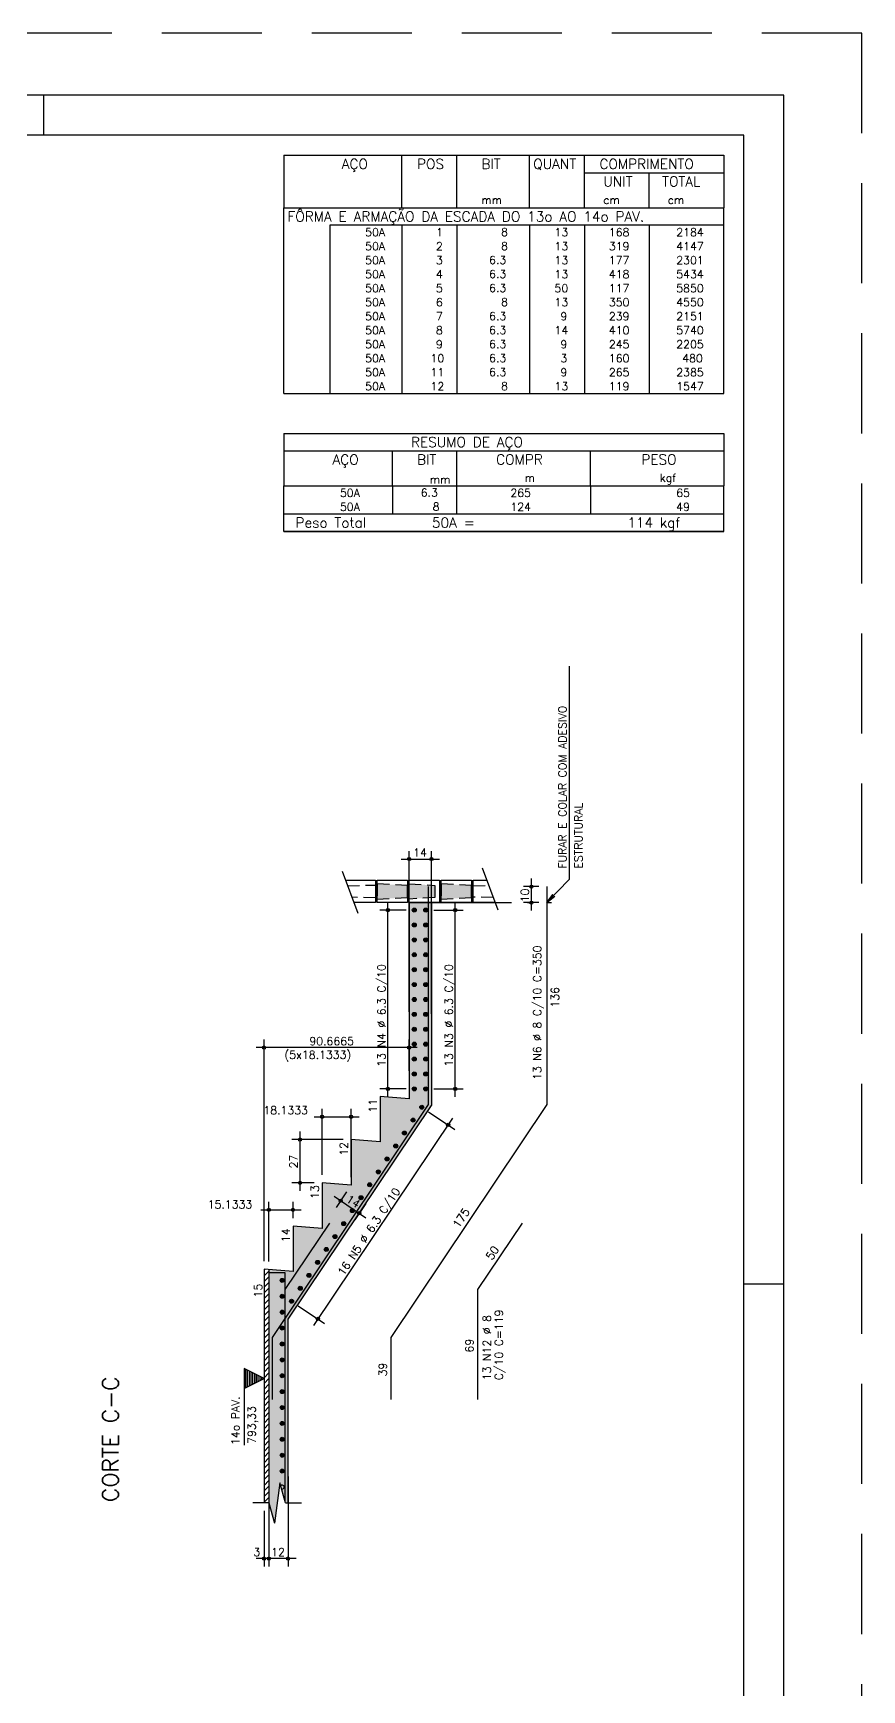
# Model space of a CAD drawing. Extents: x -2 to 86, y -1.5 to 60.9.
# Drawn here: x 65.24 to 85.95, y 19.55 to 60.95 of the extents above; entities that cross this region are included whole.
import ezdxf

# ---------------------------------------------------------------- set-up
doc = ezdxf.new("R2010")
doc.units = 0
doc.header["$MEASUREMENT"] = 0
for name, pattern in [('ESTILO_TQS_0001', [0.45, 0.3, -0.15]), ('ESTILO_TQS_0004', [3.3, 2, -0.4, 0.05, -0.4, 0.05, -0.4]), ('HIDDEN', [0.375, 0.25, -0.125])]:
    doc.linetypes.add(name, pattern=pattern)
doc.layers.get('0').update_dxf_attribs({"linetype": 'CONTINUOUS'})
doc.layers.get('Defpoints').update_dxf_attribs({"linetype": 'CONTINUOUS'})
for name, color, linetype in [('ARQ_FOLHA', 7, 'CONTINUOUS'), ('PENA_01', 1, 'CONTINUOUS'), ('PENA_02', 2, 'CONTINUOUS'), ('PENA_03', 3, 'CONTINUOUS'), ('PENA_04', 4, 'CONTINUOUS'), ('PENA_05', 5, 'CONTINUOUS'), ('PENA_10', 253, 'CONTINUOUS'), ('PENA_11', 252, 'CONTINUOUS')]:
    doc.layers.add(name, color=color, linetype=linetype)
doc.styles.get("Standard").update_dxf_attribs({"font": 'ROMANS.SHX'})

# ---------------------------------------------------------------- blocks, each defined once
blk = doc.blocks.new('FOLHA A1 - 841 X 594')
at = {"layer": 'ARQ_FOLHA', "color": 1}
for p, q in [((-185, 584), (-185, 594)), ((-10, 297), (0, 297))]:
    blk.add_line(p, q, dxfattribs=at)
for points in [[(-841, 0), (0, 0), (0, 594), (-841, 594)], [(-816, 10), (-10, 10), (-10, 584), (-816, 584)]]:
    blk.add_lwpolyline(points, close=True, dxfattribs=at)
at = {"layer": 'Defpoints', "color": 8, "linetype": 'HIDDEN', "ltscale": 100}
blk.add_lwpolyline([(-860.5, 609.5), (-860.5, -15.5), (19.5, -15.5), (19.5, 609.5)], close=True, dxfattribs=at)
blk = doc.blocks.new('*U23')
blk.add_blockref('FOLHA A1 - 841 X 594', (0, 0))

msp = doc.modelspace()

# ---------------------------------------------------------------- linework, layer by layer
at = {"layer": 'PENA_01', "linetype": 'Continuous'}
for p, q in [((74.438, 40.314), (75.398, 40.314)), ((74.638, 36.493), (74.638, 40.514)), ((75.198, 36.448), (75.198, 40.514)), ((77.693, 39.024), (77.693, 39.824)), ((77.884, 39.624), (77.493, 39.624)), ((74.568, 39.038), (73.908, 39.038)), ((74.108, 34.371), (74.108, 39.238)), ((75.253, 39.038), (75.989, 39.038)), ((75.789, 34.371), (75.789, 39.238)), ((77.884, 39.224), (77.493, 39.224)), ((74.838, 35.603), (70.811, 35.603)), ((71.011, 30.264), (71.011, 35.803)), ((74.638, 35.019), (74.638, 35.803)), ((74.568, 34.571), (73.908, 34.571)), ((75.253, 34.571), (75.989, 34.571)), ((72.462, 32.424), (72.462, 34.075)), ((73.187, 32.364), (73.187, 34.075)), ((75.121, 34.001), (75.78, 33.559)), ((75.725, 33.837), (72.247, 28.657)), ((72.262, 33.875), (73.387, 33.875)), ((72.987, 33.304), (71.71, 33.304)), ((71.91, 33.504), (71.91, 32.024)), ((72.262, 32.224), (71.71, 32.224)), ((72.761, 31.888), (73.558, 31.353)), ((73.076, 31.998), (72.815, 31.611)), ((70.931, 31.548), (71.936, 31.548)), ((71.131, 30.255), (71.131, 31.748)), ((71.736, 31.344), (71.736, 31.748)), ((73.554, 31.707), (73.28, 31.298)), ((71.866, 29.154), (72.524, 28.712)), ((71.611, 24.883), (71.611, 22.636)), ((71.131, 24.824), (71.131, 22.636)), ((71.011, 24.024), (71.011, 22.636)), ((71.131, 24.024), (71.131, 22.636)), ((71.331, 22.836), (70.811, 22.836)), ((71.811, 22.836), (70.931, 22.836))]:
    msp.add_line(p, q, dxfattribs=at)
at = {"layer": 'PENA_01', "linetype": 'ESTILO_TQS_0004'}
msp.add_line((75.198, 39.224), (78.56, 39.224), dxfattribs=at)
at = {"layer": 'PENA_01', "linetype": 'Continuous'}
for points in [[(73.048, 39.784), (73.798, 39.784)], [(73.798, 39.784), (73.798, 39.224), (73.259, 39.224)], [(73.838, 39.224), (73.838, 39.784), (74.598, 39.784), (74.598, 39.224), (73.838, 39.224)], [(74.638, 39.224), (74.638, 39.784), (75.398, 39.784), (75.398, 39.224), (74.638, 39.224)], [(75.438, 39.224), (75.438, 39.784), (76.198, 39.784), (76.198, 39.224), (75.438, 39.224)], [(76.787, 39.224), (76.238, 39.224), (76.238, 39.784), (76.577, 39.784)]]:
    msp.add_lwpolyline(points, dxfattribs=at)
at = {"layer": 'PENA_02', "linetype": 'Continuous'}
for p, q in [((71.504, 57.9), (71.504, 56.587)), ((71.504, 57.9), (82.504, 57.9)), ((74.454, 56.587), (74.454, 57.9)), ((75.834, 56.587), (75.834, 57.9)), ((77.644, 56.587), (77.644, 57.9)), ((79.024, 56.587), (79.024, 57.9)), ((82.504, 57.9), (82.504, 56.587)), ((79.024, 57.462), (82.504, 57.462)), ((80.634, 56.587), (80.634, 57.462)), ((71.504, 56.587), (82.504, 56.587)), ((71.504, 56.15), (71.504, 56.587)), ((71.504, 56.587), (82.504, 56.587)), ((82.504, 56.15), (82.504, 56.587)), ((71.504, 55.8), (71.504, 56.15)), ((82.504, 56.15), (72.654, 56.15)), ((72.654, 56.15), (72.654, 55.8)), ((74.454, 56.15), (74.454, 55.8)), ((75.834, 56.15), (75.834, 55.8)), ((77.644, 56.15), (77.644, 55.8)), ((79.024, 56.15), (79.024, 55.8)), ((80.634, 56.15), (80.634, 55.8)), ((82.504, 55.8), (82.504, 56.15)), ((71.504, 55.45), (71.504, 55.8)), ((72.654, 55.8), (72.654, 55.45)), ((74.454, 55.8), (74.454, 55.45)), ((75.834, 55.8), (75.834, 55.45)), ((77.644, 55.8), (77.644, 55.45)), ((79.024, 55.8), (79.024, 55.45)), ((80.634, 55.8), (80.634, 55.45)), ((82.504, 55.45), (82.504, 55.8)), ((71.504, 55.1), (71.504, 55.45)), ((71.504, 54.75), (71.504, 55.1)), ((72.654, 55.45), (72.654, 55.1)), ((72.654, 55.1), (72.654, 54.75)), ((74.454, 55.45), (74.454, 55.1)), ((74.454, 55.1), (74.454, 54.75)), ((75.834, 55.45), (75.834, 55.1)), ((75.834, 55.1), (75.834, 54.75)), ((77.644, 55.45), (77.644, 55.1)), ((77.644, 55.1), (77.644, 54.75)), ((79.024, 55.45), (79.024, 55.1)), ((79.024, 55.1), (79.024, 54.75)), ((80.634, 55.45), (80.634, 55.1)), ((80.634, 55.1), (80.634, 54.75)), ((82.504, 55.1), (82.504, 55.45)), ((82.504, 54.75), (82.504, 55.1)), ((71.504, 54.4), (71.504, 54.75)), ((72.654, 54.75), (72.654, 54.4)), ((74.454, 54.75), (74.454, 54.4)), ((75.834, 54.75), (75.834, 54.4)), ((77.644, 54.75), (77.644, 54.4)), ((79.024, 54.75), (79.024, 54.4)), ((80.634, 54.75), (80.634, 54.4)), ((82.504, 54.4), (82.504, 54.75)), ((71.504, 54.05), (71.504, 54.4)), ((72.654, 54.4), (72.654, 54.05)), ((74.454, 54.4), (74.454, 54.05)), ((75.834, 54.4), (75.834, 54.05)), ((77.644, 54.4), (77.644, 54.05)), ((79.024, 54.4), (79.024, 54.05)), ((80.634, 54.4), (80.634, 54.05)), ((82.504, 54.05), (82.504, 54.4)), ((71.504, 53.7), (71.504, 54.05)), ((72.654, 54.05), (72.654, 53.7)), ((74.454, 54.05), (74.454, 53.7)), ((75.834, 54.05), (75.834, 53.7)), ((77.644, 54.05), (77.644, 53.7)), ((79.024, 54.05), (79.024, 53.7)), ((80.634, 54.05), (80.634, 53.7)), ((82.504, 53.7), (82.504, 54.05)), ((71.504, 53.35), (71.504, 53.7)), ((72.654, 53.7), (72.654, 53.35)), ((74.454, 53.7), (74.454, 53.35)), ((75.834, 53.7), (75.834, 53.35)), ((77.644, 53.7), (77.644, 53.35)), ((79.024, 53.7), (79.024, 53.35)), ((80.634, 53.7), (80.634, 53.35)), ((82.504, 53.35), (82.504, 53.7)), ((71.504, 53), (71.504, 53.35)), ((71.504, 52.65), (71.504, 53)), ((72.654, 53.35), (72.654, 53)), ((72.654, 53), (72.654, 52.65)), ((74.454, 53.35), (74.454, 53)), ((74.454, 53), (74.454, 52.65)), ((75.834, 53.35), (75.834, 53)), ((75.834, 53), (75.834, 52.65)), ((77.644, 53.35), (77.644, 53)), ((77.644, 53), (77.644, 52.65)), ((79.024, 53.35), (79.024, 53)), ((79.024, 53), (79.024, 52.65)), ((80.634, 53.35), (80.634, 53)), ((80.634, 53), (80.634, 52.65)), ((82.504, 53), (82.504, 53.35)), ((82.504, 52.65), (82.504, 53)), ((71.504, 52.3), (71.504, 52.65)), ((72.654, 52.65), (72.654, 52.3)), ((74.454, 52.65), (74.454, 52.3)), ((75.834, 52.65), (75.834, 52.3)), ((77.644, 52.65), (77.644, 52.3)), ((79.024, 52.65), (79.024, 52.3)), ((80.634, 52.65), (80.634, 52.3)), ((82.504, 52.3), (82.504, 52.65)), ((71.504, 51.95), (71.504, 52.3)), ((72.654, 52.3), (72.654, 51.95)), ((74.454, 52.3), (74.454, 51.95)), ((75.834, 52.3), (75.834, 51.95)), ((77.644, 52.3), (77.644, 51.95)), ((79.024, 52.3), (79.024, 51.95)), ((80.634, 52.3), (80.634, 51.95)), ((82.504, 51.95), (82.504, 52.3)), ((71.504, 51.95), (82.504, 51.95)), ((71.504, 50.95), (71.504, 49.638)), ((71.504, 50.95), (82.504, 50.95)), ((82.504, 50.95), (82.504, 49.638)), ((71.504, 50.513), (82.504, 50.513)), ((74.224, 49.638), (74.224, 50.513)), ((75.834, 49.638), (75.834, 50.513)), ((79.169, 49.638), (79.169, 50.513)), ((71.504, 49.638), (82.504, 49.638)), ((71.504, 49.288), (71.504, 49.638)), ((71.504, 48.938), (71.504, 49.288)), ((74.224, 49.638), (74.224, 49.288)), ((74.224, 49.288), (74.224, 48.938)), ((75.834, 49.288), (75.834, 49.638)), ((75.834, 48.938), (75.834, 49.288)), ((79.169, 49.638), (79.169, 49.288)), ((79.169, 49.288), (79.169, 48.938)), ((82.504, 49.288), (82.504, 49.638)), ((82.504, 48.938), (82.504, 49.288)), ((71.504, 48.938), (82.504, 48.938)), ((71.504, 48.5), (71.504, 48.938)), ((71.504, 48.938), (82.504, 48.938)), ((82.504, 48.5), (82.504, 48.938)), ((82.504, 48.5), (71.504, 48.5)), ((71.504, 48.5), (82.504, 48.5)), ((72.963, 40.011), (73.357, 38.964)), ((76.463, 40.09), (76.856, 39.043))]:
    msp.add_line(p, q, dxfattribs=at)
at = {"layer": 'PENA_02', "linetype": 'ESTILO_TQS_0001'}
for points in [[(73.1, 39.646), (73.798, 39.664)], [(73.798, 39.664), (73.798, 39.344), (73.208, 39.36)], [(74.598, 39.354), (74.598, 39.654), (73.838, 39.694), (73.838, 39.314), (74.598, 39.354)], [(75.278, 39.654), (75.278, 39.354), (74.638, 39.314), (74.638, 39.694), (75.278, 39.654)], [(76.198, 39.354), (76.198, 39.654), (75.438, 39.694), (75.438, 39.314), (76.198, 39.354)], [(76.74, 39.351), (76.238, 39.364), (76.238, 39.644), (76.626, 39.655)]]:
    msp.add_lwpolyline(points, dxfattribs=at)
at = {"layer": 'PENA_02', "linetype": 'Continuous'}
for centre, radius in [((74.638, 40.314), 0.04), ((74.638, 40.314), 0.02), ((75.198, 40.314), 0.04), ((75.198, 40.314), 0.02), ((77.693, 39.624), 0.04), ((77.693, 39.624), 0.02), ((74.108, 39.038), 0.0416), ((74.108, 39.038), 0.0208), ((75.789, 39.038), 0.0416), ((75.789, 39.038), 0.0208), ((77.693, 39.224), 0.04), ((77.693, 39.224), 0.02), ((71.011, 35.603), 0.04), ((71.011, 35.603), 0.02), ((74.638, 35.603), 0.04), ((74.638, 35.603), 0.02), ((74.108, 34.571), 0.0416), ((74.108, 34.571), 0.0208), ((75.789, 34.571), 0.0416), ((75.789, 34.571), 0.0208), ((72.462, 33.875), 0.04), ((72.462, 33.875), 0.02), ((73.187, 33.875), 0.04), ((73.187, 33.875), 0.02), ((75.614, 33.671), 0.0416), ((75.614, 33.671), 0.0208), ((71.91, 33.304), 0.04), ((71.91, 33.304), 0.02), ((71.91, 32.224), 0.04), ((71.91, 32.224), 0.02), ((71.131, 31.548), 0.04), ((71.131, 31.548), 0.02), ((71.736, 31.548), 0.04), ((71.736, 31.548), 0.02), ((72.927, 31.777), 0.04), ((72.927, 31.777), 0.02), ((73.391, 31.464), 0.04), ((73.391, 31.464), 0.02), ((72.358, 28.823), 0.0416), ((72.358, 28.823), 0.0208), ((71.011, 22.836), 0.04), ((71.011, 22.836), 0.02), ((71.131, 22.836), 0.04), ((71.131, 22.836), 0.04), ((71.131, 22.836), 0.02), ((71.131, 22.836), 0.02), ((71.611, 22.836), 0.04), ((71.611, 22.836), 0.02)]:
    msp.add_circle(centre, radius, dxfattribs=at)
at = {"layer": 'PENA_03', "linetype": 'Continuous'}
for p, q in [((78.084, 39.624), (78.084, 39.624)), ((74.638, 39.224), (74.638, 34.324)), ((74.638, 39.224), (75.198, 39.224)), ((74.768, 39.038), (74.768, 39.038)), ((75.053, 39.038), (75.053, 39.038)), ((75.198, 39.224), (75.198, 34.154)), ((78.084, 39.224), (78.084, 39.224)), ((74.638, 36.293), (74.638, 36.293)), ((75.198, 36.248), (75.198, 36.248)), ((74.638, 34.819), (74.638, 34.819)), ((74.638, 34.324), (73.912, 34.384)), ((73.912, 34.384), (73.912, 33.244)), ((74.768, 34.571), (74.768, 34.571)), ((75.053, 34.571), (75.053, 34.571)), ((71.611, 28.813), (75.198, 34.154)), ((74.955, 34.113), (74.955, 34.113)), ((73.912, 33.244), (73.187, 33.304)), ((73.187, 33.304), (73.187, 32.164)), ((73.187, 33.304), (73.187, 33.304)), ((73.187, 32.164), (72.462, 32.224)), ((72.462, 32.224), (72.462, 31.084)), ((72.462, 32.224), (72.462, 32.224)), ((72.462, 32.224), (72.462, 32.224)), ((73.187, 32.164), (73.187, 32.164)), ((73.187, 32.164), (73.187, 32.164)), ((73.666, 31.873), (73.666, 31.873)), ((72.462, 31.084), (71.736, 31.144)), ((71.736, 31.144), (71.736, 30.004)), ((71.736, 31.144), (71.736, 31.144)), ((71.011, 30.039), (71.036, 30.064)), ((71.736, 30.004), (71.011, 30.064)), ((71.011, 30.064), (71.011, 24.224)), ((71.011, 30.064), (71.011, 30.064)), ((71.011, 29.898), (71.131, 30.018)), ((71.011, 29.757), (71.131, 29.877)), ((71.131, 30.064), (71.131, 24.224)), ((71.131, 30.055), (71.131, 30.055)), ((71.011, 29.615), (71.131, 29.735)), ((71.011, 29.474), (71.131, 29.594)), ((71.011, 29.332), (71.131, 29.452)), ((71.011, 29.191), (71.131, 29.311)), ((71.011, 29.049), (71.131, 29.169)), ((71.011, 28.908), (71.131, 29.028)), ((71.7, 29.265), (71.7, 29.265)), ((71.011, 28.767), (71.131, 28.887)), ((71.011, 28.625), (71.131, 28.745)), ((71.011, 28.484), (71.131, 28.604)), ((71.611, 24.224), (71.611, 28.813)), ((71.011, 28.342), (71.131, 28.462)), ((71.011, 28.201), (71.131, 28.321)), ((71.011, 28.059), (71.131, 28.179)), ((71.011, 27.918), (71.131, 28.038)), ((71.011, 27.777), (71.131, 27.897)), ((71.011, 27.635), (71.131, 27.755)), ((70.511, 27.588), (70.511, 25.668)), ((71.011, 27.338), (70.511, 27.588)), ((71.011, 27.338), (70.511, 27.088)), ((70.556, 27.11), (70.556, 27.565)), ((70.6, 27.132), (70.6, 27.543)), ((70.645, 27.155), (70.645, 27.521)), ((70.689, 27.177), (70.689, 27.499)), ((70.734, 27.199), (70.734, 27.476)), ((70.779, 27.222), (70.779, 27.454)), ((70.823, 27.244), (70.823, 27.432)), ((70.868, 27.266), (70.868, 27.409)), ((70.912, 27.288), (70.912, 27.387)), ((70.957, 27.311), (70.957, 27.365)), ((71.011, 27.494), (71.131, 27.614)), ((71.011, 27.352), (71.131, 27.472)), ((71.011, 27.211), (71.131, 27.331)), ((71.011, 27.07), (71.131, 27.19)), ((71.011, 26.928), (71.131, 27.048)), ((71.011, 26.787), (71.131, 26.907)), ((71.011, 26.645), (71.131, 26.765)), ((71.011, 26.504), (71.131, 26.624)), ((71.011, 26.362), (71.131, 26.482)), ((71.011, 26.221), (71.131, 26.341)), ((71.011, 26.08), (71.131, 26.2)), ((71.011, 25.938), (71.131, 26.058)), ((71.011, 25.797), (71.131, 25.917)), ((71.011, 25.655), (71.131, 25.775)), ((71.011, 25.514), (71.131, 25.634)), ((71.011, 25.372), (71.131, 25.492)), ((71.011, 25.231), (71.131, 25.351)), ((71.011, 25.09), (71.131, 25.21)), ((71.011, 24.948), (71.131, 25.068)), ((71.011, 24.807), (71.131, 24.927)), ((71.131, 25.024), (71.131, 25.024)), ((71.611, 25.083), (71.611, 25.083)), ((71.011, 24.665), (71.131, 24.785)), ((71.011, 24.524), (71.131, 24.644)), ((71.011, 24.383), (71.131, 24.503)), ((71.408, 24.728), (71.269, 23.721)), ((71.546, 24.224), (71.408, 24.728)), ((71.131, 24.224), (70.731, 24.224)), ((71.011, 24.241), (71.131, 24.361)), ((71.011, 24.224), (71.011, 24.224)), ((71.131, 24.224), (71.269, 23.721)), ((71.131, 24.224), (71.131, 24.224)), ((71.546, 24.224), (71.946, 24.224))]:
    msp.add_line(p, q, dxfattribs=at)
for points in [[(78.636, 45.131), (78.636, 39.805), (78.084, 39.224), (78.231, 39.427), (78.084, 39.224), (78.279, 39.382)], [(70.511, 27.088), (71.011, 27.338), (70.511, 27.588), (70.511, 27.088)]]:
    msp.add_lwpolyline(points, dxfattribs=at)
for centre in [(74.768, 39.038), (75.053, 39.038), (74.768, 38.666), (75.053, 38.666), (74.768, 38.294), (75.053, 38.294), (74.768, 37.921), (75.053, 37.921), (74.768, 37.549), (75.053, 37.549), (74.768, 37.177), (74.768, 36.804), (75.053, 37.177), (75.053, 36.804), (74.768, 36.432), (75.053, 36.432), (74.768, 36.06), (75.053, 36.06), (74.768, 35.688), (75.053, 35.688), (74.768, 35.315), (75.053, 35.315), (74.768, 34.943), (75.053, 34.943), (74.768, 34.571), (75.053, 34.571), (74.955, 34.113), (74.738, 33.79), (74.304, 33.143), (74.521, 33.467), (74.087, 32.82), (73.87, 32.497), (73.436, 31.851), (73.653, 32.174), (73.219, 31.528), (73.002, 31.204), (72.785, 30.881), (72.351, 30.235), (72.568, 30.558), (71.466, 29.786), (72.134, 29.912), (71.466, 29.389), (71.917, 29.589), (71.466, 28.992), (71.7, 29.265), (71.466, 28.595), (71.466, 28.197), (71.466, 27.8), (71.466, 27.403), (71.466, 27.006), (71.466, 26.609), (71.466, 26.212), (71.466, 25.815), (71.466, 25.418), (71.466, 25.021)]:
    msp.add_circle(centre, 0.05, dxfattribs=at)
msp.add_arc((71.466, 24.623), 0.05, 250.5337, 140.2141, dxfattribs=at)
for points in [[(74.818, 39.038), (74.743, 39.082), (74.721, 39.055)], [(74.818, 39.038), (74.721, 39.055), (74.721, 39.021)], [(74.818, 39.038), (74.721, 39.021), (74.743, 38.995)], [(74.818, 39.038), (74.776, 39.088), (74.743, 39.082)], [(74.818, 39.038), (74.743, 38.995), (74.776, 38.989)], [(74.818, 39.038), (74.806, 39.07), (74.776, 39.088)], [(74.818, 39.038), (74.776, 38.989), (74.806, 39.006)], [(74.818, 39.038), (74.806, 39.006), (74.818, 39.038)], [(75.103, 39.038), (75.028, 39.082), (75.006, 39.055)], [(75.103, 39.038), (75.006, 39.055), (75.006, 39.021)], [(75.103, 39.038), (75.006, 39.021), (75.028, 38.995)], [(75.103, 39.038), (75.061, 39.088), (75.028, 39.082)], [(75.103, 39.038), (75.028, 38.995), (75.061, 38.989)], [(75.103, 39.038), (75.091, 39.07), (75.061, 39.088)], [(75.103, 39.038), (75.061, 38.989), (75.091, 39.006)], [(75.103, 39.038), (75.091, 39.006), (75.103, 39.038)], [(74.818, 38.666), (74.743, 38.709), (74.721, 38.683)], [(74.818, 38.666), (74.721, 38.683), (74.721, 38.649)], [(74.818, 38.666), (74.721, 38.649), (74.743, 38.623)], [(74.818, 38.666), (74.776, 38.715), (74.743, 38.709)], [(74.818, 38.666), (74.743, 38.623), (74.776, 38.617)], [(74.818, 38.666), (74.806, 38.698), (74.776, 38.715)], [(74.818, 38.666), (74.776, 38.617), (74.806, 38.634)], [(74.818, 38.666), (74.806, 38.634), (74.818, 38.666)], [(75.103, 38.666), (75.028, 38.709), (75.006, 38.683)], [(75.103, 38.666), (75.006, 38.683), (75.006, 38.649)], [(75.103, 38.666), (75.006, 38.649), (75.028, 38.623)], [(75.103, 38.666), (75.061, 38.715), (75.028, 38.709)], [(75.103, 38.666), (75.028, 38.623), (75.061, 38.617)], [(75.103, 38.666), (75.091, 38.698), (75.061, 38.715)], [(75.103, 38.666), (75.061, 38.617), (75.091, 38.634)], [(75.103, 38.666), (75.091, 38.634), (75.103, 38.666)], [(74.818, 38.294), (74.743, 38.337), (74.721, 38.311)], [(74.818, 38.294), (74.721, 38.311), (74.721, 38.277)], [(74.818, 38.294), (74.721, 38.277), (74.743, 38.25)], [(74.818, 38.294), (74.776, 38.343), (74.743, 38.337)], [(74.818, 38.294), (74.743, 38.25), (74.776, 38.244)], [(74.818, 38.294), (74.806, 38.326), (74.776, 38.343)], [(74.818, 38.294), (74.776, 38.244), (74.806, 38.262)], [(74.818, 38.294), (74.806, 38.262), (74.818, 38.294)], [(75.103, 38.294), (75.028, 38.337), (75.006, 38.311)], [(75.103, 38.294), (75.006, 38.311), (75.006, 38.277)], [(75.103, 38.294), (75.006, 38.277), (75.028, 38.25)], [(75.103, 38.294), (75.061, 38.343), (75.028, 38.337)], [(75.103, 38.294), (75.028, 38.25), (75.061, 38.244)], [(75.103, 38.294), (75.091, 38.326), (75.061, 38.343)], [(75.103, 38.294), (75.061, 38.244), (75.091, 38.262)], [(75.103, 38.294), (75.091, 38.262), (75.103, 38.294)], [(74.818, 37.921), (74.743, 37.965), (74.721, 37.938)], [(74.818, 37.921), (74.721, 37.938), (74.721, 37.904)], [(74.818, 37.921), (74.721, 37.904), (74.743, 37.878)], [(74.818, 37.921), (74.776, 37.971), (74.743, 37.965)], [(74.818, 37.921), (74.743, 37.878), (74.776, 37.872)], [(74.818, 37.921), (74.806, 37.954), (74.776, 37.971)], [(74.818, 37.921), (74.776, 37.872), (74.806, 37.889)], [(74.818, 37.921), (74.806, 37.889), (74.818, 37.921)], [(75.103, 37.921), (75.028, 37.965), (75.006, 37.938)], [(75.103, 37.921), (75.006, 37.938), (75.006, 37.904)], [(75.103, 37.921), (75.006, 37.904), (75.028, 37.878)], [(75.103, 37.921), (75.061, 37.971), (75.028, 37.965)], [(75.103, 37.921), (75.028, 37.878), (75.061, 37.872)], [(75.103, 37.921), (75.091, 37.954), (75.061, 37.971)], [(75.103, 37.921), (75.061, 37.872), (75.091, 37.889)], [(75.103, 37.921), (75.091, 37.889), (75.103, 37.921)], [(74.818, 37.549), (74.743, 37.592), (74.721, 37.566)], [(74.818, 37.549), (74.721, 37.566), (74.721, 37.532)], [(74.818, 37.549), (74.721, 37.532), (74.743, 37.506)], [(74.818, 37.549), (74.776, 37.598), (74.743, 37.592)], [(74.818, 37.549), (74.743, 37.506), (74.776, 37.5)], [(74.818, 37.549), (74.806, 37.581), (74.776, 37.598)], [(74.818, 37.549), (74.776, 37.5), (74.806, 37.517)], [(74.818, 37.549), (74.806, 37.517), (74.818, 37.549)], [(75.103, 37.549), (75.028, 37.592), (75.006, 37.566)], [(75.103, 37.549), (75.006, 37.566), (75.006, 37.532)], [(75.103, 37.549), (75.006, 37.532), (75.028, 37.506)], [(75.103, 37.549), (75.061, 37.598), (75.028, 37.592)], [(75.103, 37.549), (75.028, 37.506), (75.061, 37.5)], [(75.103, 37.549), (75.091, 37.581), (75.061, 37.598)], [(75.103, 37.549), (75.061, 37.5), (75.091, 37.517)], [(75.103, 37.549), (75.091, 37.517), (75.103, 37.549)], [(74.818, 37.177), (74.743, 37.22), (74.721, 37.194)], [(74.818, 37.177), (74.721, 37.194), (74.721, 37.16)], [(74.818, 37.177), (74.721, 37.16), (74.743, 37.133)], [(74.818, 36.804), (74.743, 36.848), (74.721, 36.822)], [(74.818, 37.177), (74.776, 37.226), (74.743, 37.22)], [(74.818, 37.177), (74.743, 37.133), (74.776, 37.128)], [(74.818, 36.804), (74.776, 36.854), (74.743, 36.848)], [(74.818, 37.177), (74.806, 37.209), (74.776, 37.226)], [(74.818, 37.177), (74.776, 37.128), (74.806, 37.145)], [(74.818, 36.804), (74.806, 36.837), (74.776, 36.854)], [(74.818, 37.177), (74.806, 37.145), (74.818, 37.177)], [(75.103, 37.177), (75.028, 37.22), (75.006, 37.194)], [(75.103, 37.177), (75.006, 37.194), (75.006, 37.16)], [(75.103, 37.177), (75.006, 37.16), (75.028, 37.133)], [(75.103, 36.804), (75.028, 36.848), (75.006, 36.822)], [(75.103, 37.177), (75.061, 37.226), (75.028, 37.22)], [(75.103, 37.177), (75.028, 37.133), (75.061, 37.128)], [(75.103, 36.804), (75.061, 36.854), (75.028, 36.848)], [(75.103, 37.177), (75.091, 37.209), (75.061, 37.226)], [(75.103, 37.177), (75.061, 37.128), (75.091, 37.145)], [(75.103, 36.804), (75.091, 36.837), (75.061, 36.854)], [(75.103, 37.177), (75.091, 37.145), (75.103, 37.177)], [(74.818, 36.804), (74.721, 36.822), (74.721, 36.787)], [(74.818, 36.804), (74.721, 36.787), (74.743, 36.761)], [(74.818, 36.432), (74.743, 36.475), (74.721, 36.449)], [(74.818, 36.432), (74.721, 36.449), (74.721, 36.415)], [(74.818, 36.432), (74.721, 36.415), (74.743, 36.389)], [(74.818, 36.804), (74.743, 36.761), (74.776, 36.755)], [(74.818, 36.432), (74.776, 36.481), (74.743, 36.475)], [(74.818, 36.432), (74.743, 36.389), (74.776, 36.383)], [(74.818, 36.804), (74.776, 36.755), (74.806, 36.772)], [(74.818, 36.432), (74.806, 36.464), (74.776, 36.481)], [(74.818, 36.432), (74.776, 36.383), (74.806, 36.4)], [(74.818, 36.804), (74.806, 36.772), (74.818, 36.804)], [(74.818, 36.432), (74.806, 36.4), (74.818, 36.432)], [(75.103, 36.804), (75.006, 36.822), (75.006, 36.787)], [(75.103, 36.804), (75.006, 36.787), (75.028, 36.761)], [(75.103, 36.432), (75.028, 36.475), (75.006, 36.449)], [(75.103, 36.432), (75.006, 36.449), (75.006, 36.415)], [(75.103, 36.432), (75.006, 36.415), (75.028, 36.389)], [(75.103, 36.804), (75.028, 36.761), (75.061, 36.755)], [(75.103, 36.432), (75.061, 36.481), (75.028, 36.475)], [(75.103, 36.432), (75.028, 36.389), (75.061, 36.383)], [(75.103, 36.804), (75.061, 36.755), (75.091, 36.772)], [(75.103, 36.432), (75.091, 36.464), (75.061, 36.481)], [(75.103, 36.432), (75.061, 36.383), (75.091, 36.4)], [(75.103, 36.804), (75.091, 36.772), (75.103, 36.804)], [(75.103, 36.432), (75.091, 36.4), (75.103, 36.432)], [(74.818, 36.06), (74.743, 36.103), (74.721, 36.077)], [(74.818, 36.06), (74.721, 36.077), (74.721, 36.043)], [(74.818, 36.06), (74.721, 36.043), (74.743, 36.017)], [(74.818, 36.06), (74.776, 36.109), (74.743, 36.103)], [(74.818, 36.06), (74.743, 36.017), (74.776, 36.011)], [(74.818, 36.06), (74.806, 36.092), (74.776, 36.109)], [(74.818, 36.06), (74.776, 36.011), (74.806, 36.028)], [(74.818, 36.06), (74.806, 36.028), (74.818, 36.06)], [(75.103, 36.06), (75.028, 36.103), (75.006, 36.077)], [(75.103, 36.06), (75.006, 36.077), (75.006, 36.043)], [(75.103, 36.06), (75.006, 36.043), (75.028, 36.017)], [(75.103, 36.06), (75.061, 36.109), (75.028, 36.103)], [(75.103, 36.06), (75.028, 36.017), (75.061, 36.011)], [(75.103, 36.06), (75.091, 36.092), (75.061, 36.109)], [(75.103, 36.06), (75.061, 36.011), (75.091, 36.028)], [(75.103, 36.06), (75.091, 36.028), (75.103, 36.06)], [(74.818, 35.688), (74.743, 35.731), (74.721, 35.705)], [(74.818, 35.688), (74.721, 35.705), (74.721, 35.67)], [(74.818, 35.688), (74.721, 35.67), (74.743, 35.644)], [(74.818, 35.688), (74.776, 35.737), (74.743, 35.731)], [(74.818, 35.688), (74.743, 35.644), (74.776, 35.638)], [(74.818, 35.688), (74.806, 35.72), (74.776, 35.737)], [(74.818, 35.688), (74.776, 35.638), (74.806, 35.655)], [(74.818, 35.688), (74.806, 35.655), (74.818, 35.688)], [(75.103, 35.688), (75.028, 35.731), (75.006, 35.705)], [(75.103, 35.688), (75.006, 35.705), (75.006, 35.67)], [(75.103, 35.688), (75.006, 35.67), (75.028, 35.644)], [(75.103, 35.688), (75.061, 35.737), (75.028, 35.731)], [(75.103, 35.688), (75.028, 35.644), (75.061, 35.638)], [(75.103, 35.688), (75.091, 35.72), (75.061, 35.737)], [(75.103, 35.688), (75.061, 35.638), (75.091, 35.655)], [(75.103, 35.688), (75.091, 35.655), (75.103, 35.688)], [(74.818, 35.315), (74.743, 35.359), (74.721, 35.332)], [(74.818, 35.315), (74.721, 35.332), (74.721, 35.298)], [(74.818, 35.315), (74.721, 35.298), (74.743, 35.272)], [(74.818, 35.315), (74.776, 35.364), (74.743, 35.359)], [(74.818, 35.315), (74.743, 35.272), (74.776, 35.266)], [(74.818, 35.315), (74.806, 35.347), (74.776, 35.364)], [(74.818, 35.315), (74.776, 35.266), (74.806, 35.283)], [(74.818, 35.315), (74.806, 35.283), (74.818, 35.315)], [(75.103, 35.315), (75.028, 35.359), (75.006, 35.332)], [(75.103, 35.315), (75.006, 35.332), (75.006, 35.298)], [(75.103, 35.315), (75.006, 35.298), (75.028, 35.272)], [(75.103, 35.315), (75.061, 35.364), (75.028, 35.359)], [(75.103, 35.315), (75.028, 35.272), (75.061, 35.266)], [(75.103, 35.315), (75.091, 35.347), (75.061, 35.364)], [(75.103, 35.315), (75.061, 35.266), (75.091, 35.283)], [(75.103, 35.315), (75.091, 35.283), (75.103, 35.315)], [(74.818, 34.943), (74.743, 34.986), (74.721, 34.96)], [(74.818, 34.943), (74.721, 34.96), (74.721, 34.926)], [(74.818, 34.943), (74.721, 34.926), (74.743, 34.9)], [(74.818, 34.943), (74.776, 34.992), (74.743, 34.986)], [(74.818, 34.943), (74.743, 34.9), (74.776, 34.894)], [(74.818, 34.943), (74.806, 34.975), (74.776, 34.992)], [(74.818, 34.943), (74.776, 34.894), (74.806, 34.911)], [(74.818, 34.943), (74.806, 34.911), (74.818, 34.943)], [(75.103, 34.943), (75.028, 34.986), (75.006, 34.96)], [(75.103, 34.943), (75.006, 34.96), (75.006, 34.926)], [(75.103, 34.943), (75.006, 34.926), (75.028, 34.9)], [(75.103, 34.943), (75.061, 34.992), (75.028, 34.986)], [(75.103, 34.943), (75.028, 34.9), (75.061, 34.894)], [(75.103, 34.943), (75.091, 34.975), (75.061, 34.992)], [(75.103, 34.943), (75.061, 34.894), (75.091, 34.911)], [(75.103, 34.943), (75.091, 34.911), (75.103, 34.943)], [(74.818, 34.571), (74.743, 34.614), (74.721, 34.588)], [(74.818, 34.571), (74.721, 34.588), (74.721, 34.554)], [(74.818, 34.571), (74.721, 34.554), (74.743, 34.527)], [(74.818, 34.571), (74.776, 34.62), (74.743, 34.614)], [(74.818, 34.571), (74.743, 34.527), (74.776, 34.521)], [(74.818, 34.571), (74.806, 34.603), (74.776, 34.62)], [(74.818, 34.571), (74.776, 34.521), (74.806, 34.538)], [(74.818, 34.571), (74.806, 34.538), (74.818, 34.571)], [(75.103, 34.571), (75.028, 34.614), (75.006, 34.588)], [(75.103, 34.571), (75.006, 34.588), (75.006, 34.554)], [(75.103, 34.571), (75.006, 34.554), (75.028, 34.527)], [(75.103, 34.571), (75.061, 34.62), (75.028, 34.614)], [(75.103, 34.571), (75.028, 34.527), (75.061, 34.521)], [(75.103, 34.571), (75.091, 34.603), (75.061, 34.62)], [(75.103, 34.571), (75.061, 34.521), (75.091, 34.538)], [(75.103, 34.571), (75.091, 34.538), (75.103, 34.571)], [(75.005, 34.113), (74.93, 34.156), (74.908, 34.13)], [(75.005, 34.113), (74.908, 34.13), (74.908, 34.096)], [(75.005, 34.113), (74.908, 34.096), (74.93, 34.07)], [(75.005, 34.113), (74.964, 34.162), (74.93, 34.156)], [(75.005, 34.113), (74.93, 34.07), (74.964, 34.064)], [(75.005, 34.113), (74.994, 34.145), (74.964, 34.162)], [(75.005, 34.113), (74.964, 34.064), (74.994, 34.081)], [(75.005, 34.113), (74.994, 34.081), (75.005, 34.113)], [(74.788, 33.79), (74.713, 33.833), (74.691, 33.807)], [(74.788, 33.79), (74.691, 33.807), (74.691, 33.773)], [(74.788, 33.79), (74.691, 33.773), (74.713, 33.746)], [(74.788, 33.79), (74.747, 33.839), (74.713, 33.833)], [(74.788, 33.79), (74.713, 33.746), (74.747, 33.74)], [(74.788, 33.79), (74.776, 33.822), (74.747, 33.839)], [(74.788, 33.79), (74.747, 33.74), (74.776, 33.758)], [(74.788, 33.79), (74.776, 33.758), (74.788, 33.79)], [(74.354, 33.143), (74.279, 33.187), (74.257, 33.161)], [(74.354, 33.143), (74.257, 33.161), (74.257, 33.126)], [(74.354, 33.143), (74.257, 33.126), (74.279, 33.1)], [(74.354, 33.143), (74.313, 33.193), (74.279, 33.187)], [(74.354, 33.143), (74.279, 33.1), (74.313, 33.094)], [(74.354, 33.143), (74.342, 33.176), (74.313, 33.193)], [(74.354, 33.143), (74.313, 33.094), (74.342, 33.111)], [(74.354, 33.143), (74.342, 33.111), (74.354, 33.143)], [(74.571, 33.467), (74.496, 33.51), (74.474, 33.484)], [(74.571, 33.467), (74.474, 33.484), (74.474, 33.449)], [(74.571, 33.467), (74.474, 33.449), (74.496, 33.423)], [(74.571, 33.467), (74.53, 33.516), (74.496, 33.51)], [(74.571, 33.467), (74.496, 33.423), (74.53, 33.417)], [(74.571, 33.467), (74.559, 33.499), (74.53, 33.516)], [(74.571, 33.467), (74.53, 33.417), (74.559, 33.434)], [(74.571, 33.467), (74.559, 33.434), (74.571, 33.467)], [(74.137, 32.82), (74.062, 32.864), (74.04, 32.837)], [(74.137, 32.82), (74.04, 32.837), (74.04, 32.803)], [(74.137, 32.82), (74.04, 32.803), (74.062, 32.777)], [(74.137, 32.82), (74.096, 32.869), (74.062, 32.864)], [(74.137, 32.82), (74.062, 32.777), (74.096, 32.771)], [(74.137, 32.82), (74.125, 32.852), (74.096, 32.869)], [(74.137, 32.82), (74.096, 32.771), (74.125, 32.788)], [(74.137, 32.82), (74.125, 32.788), (74.137, 32.82)], [(73.92, 32.497), (73.845, 32.54), (73.823, 32.514)], [(73.92, 32.497), (73.823, 32.514), (73.823, 32.48)], [(73.92, 32.497), (73.823, 32.48), (73.845, 32.454)], [(73.92, 32.497), (73.879, 32.546), (73.845, 32.54)], [(73.92, 32.497), (73.845, 32.454), (73.879, 32.448)], [(73.92, 32.497), (73.908, 32.529), (73.879, 32.546)], [(73.92, 32.497), (73.879, 32.448), (73.908, 32.465)], [(73.92, 32.497), (73.908, 32.465), (73.92, 32.497)], [(73.486, 31.851), (73.411, 31.894), (73.389, 31.868)], [(73.486, 31.851), (73.445, 31.9), (73.411, 31.894)], [(73.486, 31.851), (73.474, 31.883), (73.445, 31.9)], [(73.703, 32.174), (73.628, 32.217), (73.606, 32.191)], [(73.703, 32.174), (73.606, 32.191), (73.606, 32.157)], [(73.703, 32.174), (73.606, 32.157), (73.628, 32.131)], [(73.703, 32.174), (73.662, 32.223), (73.628, 32.217)], [(73.703, 32.174), (73.628, 32.131), (73.662, 32.125)], [(73.703, 32.174), (73.691, 32.206), (73.662, 32.223)], [(73.703, 32.174), (73.662, 32.125), (73.691, 32.142)], [(73.703, 32.174), (73.691, 32.142), (73.703, 32.174)], [(73.269, 31.528), (73.194, 31.571), (73.172, 31.545)], [(73.269, 31.528), (73.172, 31.545), (73.172, 31.511)], [(73.269, 31.528), (73.172, 31.511), (73.194, 31.484)], [(73.269, 31.528), (73.228, 31.577), (73.194, 31.571)], [(73.269, 31.528), (73.194, 31.484), (73.228, 31.478)], [(73.269, 31.528), (73.257, 31.56), (73.228, 31.577)], [(73.269, 31.528), (73.228, 31.478), (73.257, 31.495)], [(73.269, 31.528), (73.257, 31.495), (73.269, 31.528)], [(73.486, 31.851), (73.389, 31.868), (73.389, 31.834)], [(73.486, 31.851), (73.389, 31.834), (73.411, 31.807)], [(73.486, 31.851), (73.411, 31.807), (73.445, 31.802)], [(73.486, 31.851), (73.445, 31.802), (73.474, 31.819)], [(73.486, 31.851), (73.474, 31.819), (73.486, 31.851)], [(73.052, 31.204), (72.977, 31.248), (72.955, 31.222)], [(73.052, 31.204), (72.955, 31.222), (72.955, 31.187)], [(73.052, 31.204), (72.955, 31.187), (72.977, 31.161)], [(73.052, 31.204), (73.011, 31.254), (72.977, 31.248)], [(73.052, 31.204), (72.977, 31.161), (73.011, 31.155)], [(73.052, 31.204), (73.04, 31.237), (73.011, 31.254)], [(73.052, 31.204), (73.011, 31.155), (73.04, 31.172)], [(73.052, 31.204), (73.04, 31.172), (73.052, 31.204)], [(72.835, 30.881), (72.76, 30.925), (72.738, 30.898)], [(72.835, 30.881), (72.738, 30.898), (72.738, 30.864)], [(72.835, 30.881), (72.738, 30.864), (72.76, 30.838)], [(72.835, 30.881), (72.794, 30.931), (72.76, 30.925)], [(72.835, 30.881), (72.76, 30.838), (72.794, 30.832)], [(72.835, 30.881), (72.823, 30.913), (72.794, 30.931)], [(72.835, 30.881), (72.794, 30.832), (72.823, 30.849)], [(72.835, 30.881), (72.823, 30.849), (72.835, 30.881)], [(72.401, 30.235), (72.326, 30.278), (72.304, 30.252)], [(72.401, 30.235), (72.304, 30.252), (72.304, 30.218)], [(72.401, 30.235), (72.304, 30.218), (72.326, 30.192)], [(72.401, 30.235), (72.359, 30.284), (72.326, 30.278)], [(72.401, 30.235), (72.326, 30.192), (72.359, 30.186)], [(72.401, 30.235), (72.389, 30.267), (72.359, 30.284)], [(72.401, 30.235), (72.359, 30.186), (72.389, 30.203)], [(72.401, 30.235), (72.389, 30.203), (72.401, 30.235)], [(72.618, 30.558), (72.543, 30.601), (72.521, 30.575)], [(72.618, 30.558), (72.521, 30.575), (72.521, 30.541)], [(72.618, 30.558), (72.521, 30.541), (72.543, 30.515)], [(72.618, 30.558), (72.576, 30.607), (72.543, 30.601)], [(72.618, 30.558), (72.543, 30.515), (72.576, 30.509)], [(72.618, 30.558), (72.606, 30.59), (72.576, 30.607)], [(72.618, 30.558), (72.576, 30.509), (72.606, 30.526)], [(72.618, 30.558), (72.606, 30.526), (72.618, 30.558)], [(71.516, 29.786), (71.441, 29.829), (71.419, 29.803)], [(71.516, 29.786), (71.475, 29.835), (71.441, 29.829)], [(71.516, 29.786), (71.504, 29.818), (71.475, 29.835)], [(72.184, 29.912), (72.109, 29.955), (72.087, 29.929)], [(72.184, 29.912), (72.087, 29.929), (72.087, 29.895)], [(72.184, 29.912), (72.087, 29.895), (72.109, 29.868)], [(72.184, 29.912), (72.142, 29.961), (72.109, 29.955)], [(72.184, 29.912), (72.109, 29.868), (72.142, 29.863)], [(72.184, 29.912), (72.172, 29.944), (72.142, 29.961)], [(72.184, 29.912), (72.142, 29.863), (72.172, 29.88)], [(72.184, 29.912), (72.172, 29.88), (72.184, 29.912)], [(71.516, 29.786), (71.419, 29.803), (71.419, 29.769)], [(71.516, 29.786), (71.419, 29.769), (71.441, 29.743)], [(71.516, 29.389), (71.441, 29.432), (71.419, 29.406)], [(71.516, 29.389), (71.419, 29.406), (71.419, 29.372)], [(71.516, 29.786), (71.441, 29.743), (71.475, 29.737)], [(71.516, 29.389), (71.475, 29.438), (71.441, 29.432)], [(71.516, 29.786), (71.475, 29.737), (71.504, 29.754)], [(71.516, 29.389), (71.504, 29.421), (71.475, 29.438)], [(71.516, 29.786), (71.504, 29.754), (71.516, 29.786)], [(71.967, 29.589), (71.892, 29.632), (71.87, 29.606)], [(71.967, 29.589), (71.87, 29.606), (71.87, 29.572)], [(71.967, 29.589), (71.87, 29.572), (71.892, 29.545)], [(71.967, 29.589), (71.925, 29.638), (71.892, 29.632)], [(71.967, 29.589), (71.892, 29.545), (71.925, 29.539)], [(71.967, 29.589), (71.955, 29.621), (71.925, 29.638)], [(71.967, 29.589), (71.925, 29.539), (71.955, 29.556)], [(71.967, 29.589), (71.955, 29.556), (71.967, 29.589)], [(71.516, 29.389), (71.419, 29.372), (71.441, 29.346)], [(71.516, 28.992), (71.441, 29.035), (71.419, 29.009)], [(71.516, 28.992), (71.419, 29.009), (71.419, 28.975)], [(71.516, 28.992), (71.419, 28.975), (71.441, 28.948)], [(71.516, 29.389), (71.441, 29.346), (71.475, 29.34)], [(71.516, 28.992), (71.475, 29.041), (71.441, 29.035)], [(71.516, 28.992), (71.441, 28.948), (71.475, 28.942)], [(71.516, 29.389), (71.475, 29.34), (71.504, 29.357)], [(71.516, 28.992), (71.504, 29.024), (71.475, 29.041)], [(71.516, 28.992), (71.475, 28.942), (71.504, 28.96)], [(71.516, 29.389), (71.504, 29.357), (71.516, 29.389)], [(71.516, 28.992), (71.504, 28.96), (71.516, 28.992)], [(71.75, 29.265), (71.675, 29.309), (71.653, 29.283)], [(71.75, 29.265), (71.653, 29.283), (71.653, 29.248)], [(71.75, 29.265), (71.653, 29.248), (71.675, 29.222)], [(71.75, 29.265), (71.708, 29.315), (71.675, 29.309)], [(71.75, 29.265), (71.675, 29.222), (71.708, 29.216)], [(71.75, 29.265), (71.738, 29.298), (71.708, 29.315)], [(71.75, 29.265), (71.708, 29.216), (71.738, 29.233)], [(71.75, 29.265), (71.738, 29.233), (71.75, 29.265)], [(71.516, 28.595), (71.441, 28.638), (71.419, 28.612)], [(71.516, 28.595), (71.419, 28.612), (71.419, 28.577)], [(71.516, 28.595), (71.419, 28.577), (71.441, 28.551)], [(71.516, 28.595), (71.475, 28.644), (71.441, 28.638)], [(71.516, 28.595), (71.441, 28.551), (71.475, 28.545)], [(71.516, 28.595), (71.504, 28.627), (71.475, 28.644)], [(71.516, 28.595), (71.475, 28.545), (71.504, 28.562)], [(71.516, 28.595), (71.504, 28.562), (71.516, 28.595)], [(71.516, 28.197), (71.441, 28.241), (71.419, 28.215)], [(71.516, 28.197), (71.419, 28.215), (71.419, 28.18)], [(71.516, 28.197), (71.419, 28.18), (71.441, 28.154)], [(71.516, 28.197), (71.475, 28.247), (71.441, 28.241)], [(71.516, 28.197), (71.441, 28.154), (71.475, 28.148)], [(71.516, 28.197), (71.504, 28.23), (71.475, 28.247)], [(71.516, 28.197), (71.475, 28.148), (71.504, 28.165)], [(71.516, 28.197), (71.504, 28.165), (71.516, 28.197)], [(71.516, 27.8), (71.441, 27.844), (71.419, 27.817)], [(71.516, 27.8), (71.419, 27.817), (71.419, 27.783)], [(71.516, 27.8), (71.419, 27.783), (71.441, 27.757)], [(71.516, 27.8), (71.475, 27.85), (71.441, 27.844)], [(71.516, 27.8), (71.441, 27.757), (71.475, 27.751)], [(71.516, 27.8), (71.504, 27.833), (71.475, 27.85)], [(71.516, 27.8), (71.475, 27.751), (71.504, 27.768)], [(71.516, 27.8), (71.504, 27.768), (71.516, 27.8)], [(71.516, 27.403), (71.441, 27.447), (71.419, 27.42)], [(71.516, 27.403), (71.419, 27.42), (71.419, 27.386)], [(71.516, 27.403), (71.419, 27.386), (71.441, 27.36)], [(71.516, 27.403), (71.475, 27.453), (71.441, 27.447)], [(71.516, 27.403), (71.441, 27.36), (71.475, 27.354)], [(71.516, 27.403), (71.504, 27.435), (71.475, 27.453)], [(71.516, 27.403), (71.475, 27.354), (71.504, 27.371)], [(71.516, 27.403), (71.504, 27.371), (71.516, 27.403)], [(71.516, 27.006), (71.441, 27.049), (71.419, 27.023)], [(71.516, 27.006), (71.419, 27.023), (71.419, 26.989)], [(71.516, 27.006), (71.419, 26.989), (71.441, 26.963)], [(71.516, 27.006), (71.475, 27.055), (71.441, 27.049)], [(71.516, 27.006), (71.441, 26.963), (71.475, 26.957)], [(71.516, 27.006), (71.504, 27.038), (71.475, 27.055)], [(71.516, 27.006), (71.475, 26.957), (71.504, 26.974)], [(71.516, 27.006), (71.504, 26.974), (71.516, 27.006)], [(71.516, 26.609), (71.441, 26.652), (71.419, 26.626)], [(71.516, 26.609), (71.419, 26.626), (71.419, 26.592)], [(71.516, 26.609), (71.419, 26.592), (71.441, 26.566)], [(71.516, 26.609), (71.475, 26.658), (71.441, 26.652)], [(71.516, 26.609), (71.441, 26.566), (71.475, 26.56)], [(71.516, 26.609), (71.504, 26.641), (71.475, 26.658)], [(71.516, 26.609), (71.475, 26.56), (71.504, 26.577)], [(71.516, 26.609), (71.504, 26.577), (71.516, 26.609)], [(71.516, 26.212), (71.441, 26.255), (71.419, 26.229)], [(71.516, 26.212), (71.419, 26.229), (71.419, 26.195)], [(71.516, 26.212), (71.419, 26.195), (71.441, 26.169)], [(71.516, 26.212), (71.475, 26.261), (71.441, 26.255)], [(71.516, 26.212), (71.441, 26.169), (71.475, 26.163)], [(71.516, 26.212), (71.504, 26.244), (71.475, 26.261)], [(71.516, 26.212), (71.475, 26.163), (71.504, 26.18)], [(71.516, 26.212), (71.504, 26.18), (71.516, 26.212)], [(71.516, 25.815), (71.441, 25.858), (71.419, 25.832)], [(71.516, 25.815), (71.419, 25.832), (71.419, 25.798)], [(71.516, 25.815), (71.419, 25.798), (71.441, 25.772)], [(71.516, 25.815), (71.475, 25.864), (71.441, 25.858)], [(71.516, 25.815), (71.441, 25.772), (71.475, 25.766)], [(71.516, 25.815), (71.504, 25.847), (71.475, 25.864)], [(71.516, 25.815), (71.475, 25.766), (71.504, 25.783)], [(71.516, 25.815), (71.504, 25.783), (71.516, 25.815)], [(71.516, 25.418), (71.441, 25.461), (71.419, 25.435)], [(71.516, 25.418), (71.419, 25.435), (71.419, 25.401)], [(71.516, 25.418), (71.419, 25.401), (71.441, 25.374)], [(71.516, 25.418), (71.475, 25.467), (71.441, 25.461)], [(71.516, 25.418), (71.441, 25.374), (71.475, 25.368)], [(71.516, 25.418), (71.504, 25.45), (71.475, 25.467)], [(71.516, 25.418), (71.475, 25.368), (71.504, 25.386)], [(71.516, 25.418), (71.504, 25.386), (71.516, 25.418)], [(71.516, 25.021), (71.441, 25.064), (71.419, 25.038)], [(71.516, 25.021), (71.419, 25.038), (71.419, 25.004)], [(71.516, 25.021), (71.419, 25.004), (71.441, 24.977)], [(71.516, 25.021), (71.475, 25.07), (71.441, 25.064)], [(71.516, 25.021), (71.441, 24.977), (71.475, 24.971)], [(71.516, 25.021), (71.504, 25.053), (71.475, 25.07)], [(71.516, 25.021), (71.475, 24.971), (71.504, 24.988)], [(71.516, 25.021), (71.504, 24.988), (71.516, 25.021)]]:
    msp.add_solid(points, dxfattribs=at)
at = {"layer": 'PENA_04', "linetype": 'Continuous'}
for p, q in [((75.118, 39.624), (75.118, 34.178)), ((75.118, 34.178), (71.211, 28.361)), ((72.646, 31.216), (71.531, 29.555)), ((71.531, 29.555), (71.531, 26.813)), ((71.211, 28.361), (71.211, 26.813))]:
    msp.add_line(p, q, dxfattribs=at)
msp.add_lwpolyline([(71.131, 29.984), (71.531, 29.984), (71.531, 24.279)], dxfattribs=at)
at = {"layer": 'PENA_05', "linetype": 'Continuous'}
for p, q in [((78.084, 39.624), (78.084, 34.178)), ((78.084, 34.178), (74.178, 28.361)), ((77.461, 31.216), (76.346, 29.555)), ((76.346, 29.555), (76.346, 26.813)), ((74.178, 28.361), (74.178, 26.813))]:
    msp.add_line(p, q, dxfattribs=at)
at = {"layer": 'PENA_10', "linetype": 'Continuous'}
for points in [[(74.638, 39.694), (75.278, 39.654), (75.278, 39.354)], [(74.638, 39.694), (75.278, 39.354), (74.638, 39.314)], [(74.638, 39.694), (74.638, 39.314), (74.638, 39.694)], [(75.198, 39.224), (74.638, 39.224), (75.198, 34.154)], [(74.638, 39.224), (74.638, 34.324), (75.198, 34.154)], [(74.638, 34.324), (73.912, 34.384), (75.198, 34.154)], [(73.912, 34.384), (73.912, 33.244), (75.198, 34.154)], [(75.198, 34.154), (71.736, 30.004), (71.611, 28.813)], [(71.736, 30.004), (75.198, 34.154), (72.462, 31.084)], [(72.462, 31.084), (75.198, 34.154), (73.187, 32.164)], [(75.198, 34.154), (73.912, 33.244), (73.187, 32.164)], [(73.187, 32.164), (73.912, 33.244), (73.187, 33.304)], [(72.462, 32.224), (72.462, 31.084), (73.187, 32.164)], [(71.736, 31.144), (71.736, 30.004), (72.462, 31.084)], [(71.736, 30.004), (71.131, 30.055), (71.611, 28.813)], [(71.131, 30.055), (71.269, 23.721), (71.611, 28.813)], [(71.131, 30.055), (71.131, 24.224), (71.269, 23.721)], [(71.269, 23.721), (71.408, 24.728), (71.611, 28.813)], [(71.408, 24.728), (71.546, 24.224), (71.611, 28.813)], [(71.546, 24.224), (71.611, 24.224), (71.611, 28.813)]]:
    msp.add_solid(points, dxfattribs=at)
at = {"layer": 'PENA_11', "linetype": 'Continuous'}
for points in [[(74.598, 39.354), (74.598, 39.654), (73.838, 39.694)], [(74.598, 39.354), (73.838, 39.694), (73.838, 39.314)], [(74.598, 39.354), (73.838, 39.314), (74.598, 39.354)], [(75.278, 39.654), (74.638, 39.314), (74.638, 39.694)], [(75.278, 39.654), (74.638, 39.694), (75.278, 39.654)], [(75.278, 39.654), (75.278, 39.354), (74.638, 39.314)], [(76.198, 39.354), (76.198, 39.654), (75.438, 39.694)], [(76.198, 39.354), (75.438, 39.694), (75.438, 39.314)], [(76.198, 39.354), (75.438, 39.314), (76.198, 39.354)]]:
    msp.add_solid(points, dxfattribs=at)

# ---------------------------------------------------------------- block references
at = {"xscale": 0.09999999999999938, "yscale": 0.09999999999999938, "zscale": 0.09999999999999938}
msp.add_blockref('*U23', (84.004, 0), dxfattribs=at)

# ---------------------------------------------------------------- texts
at = {"layer": 'PENA_02', "linetype": 'Continuous'}
for s, height, p in [('AÇO', 0.25, (72.954, 57.556)), ('POS', 0.25, (74.834, 57.556)), ('BIT', 0.25, (76.444, 57.556)), ('QUANT', 0.25, (77.741, 57.556)), ('COMPRIMENTO', 0.25, (79.394, 57.556)), ('UNIT', 0.25, (79.491, 57.119)), ('TOTAL', 0.25, (80.964, 57.119)), ('mm', 0.2, (76.444, 56.681)), ('cm', 0.2, (79.491, 56.681)), ('cm', 0.2, (81.101, 56.681)), ('FÔRMA E ARMAÇÃO DA ESCADA DO 13o AO 14o PAV.', 0.25, (71.6, 56.244)), ('     50A', 0.2, (72.794, 55.875)), ('  1', 0.2, (75.034, 55.875)), ('      8', 0.2, (76.041, 55.881)), ('   13', 0.2, (77.824, 55.875)), ('    168', 0.2, (79.034, 55.875)), ('   2184', 0.2, (80.868, 55.875)), ('     50A', 0.2, (72.794, 55.525)), ('  2', 0.2, (75.034, 55.525)), ('      8', 0.2, (76.041, 55.531)), ('   13', 0.2, (77.824, 55.525)), ('    319', 0.2, (79.034, 55.525)), ('   4147', 0.2, (80.868, 55.525)), ('     50A', 0.2, (72.794, 55.175)), ('  3', 0.2, (75.034, 55.175)), ('    6.3', 0.2, (76.041, 55.181)), ('   13', 0.2, (77.824, 55.175)), ('    177', 0.2, (79.034, 55.175)), ('   2301', 0.2, (80.868, 55.175)), ('     50A', 0.2, (72.794, 54.825)), ('     50A', 0.2, (72.794, 54.475)), ('  4', 0.2, (75.034, 54.825)), ('  5', 0.2, (75.034, 54.475)), ('    6.3', 0.2, (76.041, 54.831)), ('    6.3', 0.2, (76.041, 54.481)), ('   50', 0.2, (77.824, 54.475)), ('   13', 0.2, (77.824, 54.825)), ('    418', 0.2, (79.034, 54.825)), ('    117', 0.2, (79.034, 54.475)), ('   5434', 0.2, (80.868, 54.825)), ('   5850', 0.2, (80.868, 54.475)), ('     50A', 0.2, (72.794, 54.125)), ('  6', 0.2, (75.034, 54.125)), ('      8', 0.2, (76.041, 54.131)), ('   13', 0.2, (77.824, 54.125)), ('    350', 0.2, (79.034, 54.125)), ('   4550', 0.2, (80.868, 54.125)), ('     50A', 0.2, (72.794, 53.775)), ('  7', 0.2, (75.034, 53.775)), ('    6.3', 0.2, (76.041, 53.781)), ('    9', 0.2, (77.824, 53.775)), ('    239', 0.2, (79.034, 53.775)), ('   2151', 0.2, (80.868, 53.775)), ('     50A', 0.2, (72.794, 53.425)), ('  8', 0.2, (75.034, 53.425)), ('    6.3', 0.2, (76.041, 53.431)), ('   14', 0.2, (77.824, 53.425)), ('    410', 0.2, (79.034, 53.425)), ('   5740', 0.2, (80.868, 53.425)), ('     50A', 0.2, (72.794, 53.075)), ('  9', 0.2, (75.034, 53.075)), ('    6.3', 0.2, (76.041, 53.081)), ('    9', 0.2, (77.824, 53.075)), ('    245', 0.2, (79.034, 53.075)), ('   2205', 0.2, (80.868, 53.075)), ('     50A', 0.2, (72.794, 52.725)), ('     50A', 0.2, (72.794, 52.375)), (' 10', 0.2, (75.034, 52.725)), (' 11', 0.2, (75.034, 52.375)), ('    6.3', 0.2, (76.041, 52.731)), ('    6.3', 0.2, (76.041, 52.381)), ('    3', 0.2, (77.824, 52.725)), ('    9', 0.2, (77.824, 52.375)), ('    265', 0.2, (79.034, 52.375)), ('    160', 0.2, (79.034, 52.725)), ('   2385', 0.2, (80.868, 52.375)), ('    480', 0.2, (80.868, 52.725)), ('     50A', 0.2, (72.794, 52.025)), (' 12', 0.2, (75.034, 52.025)), ('      8', 0.2, (76.041, 52.031)), ('   13', 0.2, (77.824, 52.025)), ('    119', 0.2, (79.034, 52.025)), ('   1547', 0.2, (80.868, 52.025)), ('RESUMO DE AÇO', 0.25, (74.685, 50.606)), ('AÇO', 0.25, (72.724, 50.169)), ('BIT', 0.25, (74.834, 50.169)), ('COMPR', 0.25, (76.813, 50.172)), ('PESO', 0.25, (80.442, 50.172)), ('mm', 0.2, (75.155, 49.695)), ('m', 0.2, (77.527, 49.741)), ('kgf', 0.2, (80.905, 49.741)), ('     50A', 0.2, (72.164, 49.363)), ('    6.3', 0.2, (74.331, 49.369)), ('    265', 0.2, (76.572, 49.363)), ('      65', 0.2, (80.419, 49.363)), ('     50A', 0.2, (72.164, 49.013)), ('      8', 0.2, (74.331, 49.019)), ('    124', 0.2, (76.572, 49.013)), ('      49', 0.2, (80.419, 49.013)), ('Peso Total        50A =', 0.25, (71.797, 48.594)), ('     114 kgf', 0.25, (79.161, 48.594))]:
    msp.add_text(s, height=height, dxfattribs=at).set_placement(p)
at = {"layer": 'PENA_03', "linetype": 'Continuous'}
for s, rotation, p in [('FURAR E COLAR COM ADESIVO', 90, (78.569, 40.074)), ('ESTRUTURAL', 90, (78.969, 40.074)), ('10', 90, (77.633, 39.234)), ('13 N6 %%c 8 C/10 C=350', 90, (77.939, 34.793)), ('13 N4 %%c 6.3 C/10', 90, (74.048, 35.124)), ('13 N3 %%c 6.3 C/10', 90, (75.729, 35.124)), ('136', 90, (78.384, 36.601)), ('11', 90, (73.831, 33.981)), ('12', 90, (73.106, 32.901)), ('27', 90, (71.85, 32.584)), ('13', 90, (72.381, 31.821)), ('16 N5 %%c 6.3 C/10', 56.115, (73, 29.886)), ('14', 326.1153, (73.043, 31.771)), ('175', 56.1148, (75.881, 31.077)), ('14', 90, (71.655, 30.741)), ('50', 56.1143, (76.709, 30.275)), ('15', 90, (70.963, 29.357)), ('C/10 C=119', 90, (76.981, 27.29)), ('13 N12 %%c 8', 90, (76.681, 27.29)), ('69', 90, (76.246, 27.984)), ('39', 90, (74.078, 27.387))]:
    msp.add_text(s, height=0.2, rotation=rotation, dxfattribs=at).set_placement(p)
for s, p in [('14', (74.738, 40.374)), ('90.6665', (72.144, 35.663)), ('(5x18.1333)', (71.521, 35.323)), ('18.1333', (70.995, 33.935)), ('15.1333', (69.603, 31.583)), ('3', (70.744, 22.896)), ('12', (71.191, 22.896))]:
    msp.add_text(s, height=0.2, dxfattribs=at).set_placement(p)
at = {"layer": 'PENA_04', "linetype": 'Continuous'}
for s, p in [('14o PAV.', (70.396, 25.671)), ('793,33', (70.803, 25.701))]:
    msp.add_text(s, height=0.2, rotation=90, dxfattribs=at).set_placement(p)
at = {"layer": 'PENA_05', "linetype": 'Continuous'}
msp.add_text('CORTE C-C', height=0.4, rotation=90, dxfattribs=at).set_placement((67.372, 24.247))

doc.saveas('drawing.dxf')
